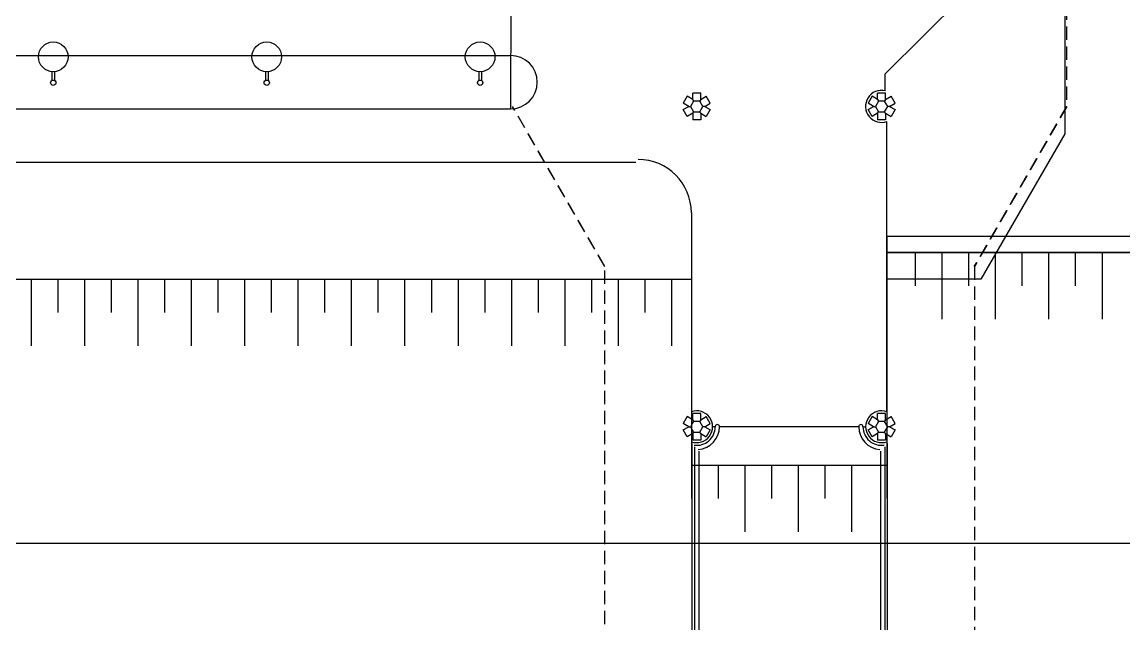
# Model space of a CAD drawing. Header units: millimetres. Extents: x 2128 to 2646, y 1972 to 2207.
# Drawn here: x 2351.25 to 2371.9, y 2060.8 to 2072.07 of the extents above; entities that cross this region are included whole.
import ezdxf

# ---------------------------------------------------------------- set-up
doc = ezdxf.new("R2010")
doc.units = ezdxf.units.MM
doc.linetypes.add('HIDDEN', pattern=[0.375, 0.25, -0.125])
for name, color, linetype in [('AR-CALÇADA', 1, 'Continuous'), ('AR-CORRIMAO-V', 52, 'Continuous'), ('AR-CORRIMÃO-V', 2, 'Continuous'), ('AR-ESTMA-C', 1, 'Continuous'), ('AR-ILUMINAÇÃO-JARDIM', 1, 'Continuous'), ('AR-PIS', 1, 'Continuous'), ('AR-PISO', 1, 'Continuous'), ('AR-PISO-V', 1, 'Continuous'), ('AR-PISO-V1', 1, 'Continuous'), ('AR-PROJ', 1, 'HIDDEN'), ('ar-talude', 1, 'Continuous'), ('ar-talude-RefEdit0', 1, 'Continuous'), ('maçaneta', 1, 'Continuous'), ('PLAT-CONG', 7, 'Continuous')]:
    doc.layers.add(name, color=color, linetype=linetype)

# ---------------------------------------------------------------- blocks, each defined once
blk = doc.blocks.new('Poste Jardim')
at = {"layer": 'AR-ILUMINAÇÃO-JARDIM'}
for p, q in [((-0.025, 0.109), (-0.025, 0.274)), ((0.025, 0.109), (0.025, 0.274))]:
    blk.add_line(p, q, dxfattribs=at)
for centre, radius in [((0, 0.318), 0.05), ((0, 0.318), 0.05), ((0, -0.167), 0.278)]:
    blk.add_circle(centre, radius, dxfattribs=at)
blk = doc.blocks.new('TALUDE')
at = {"layer": 'ar-talude'}
for p, q in [((106.504, -10.975), (106.504, -11.599)), ((107.004, -10.975), (107.004, -12.222)), ((107.504, -10.975), (107.504, -11.599)), ((108.004, -10.975), (108.004, -12.222)), ((108.504, -10.975), (108.504, -11.599)), ((109.004, -10.975), (109.004, -12.222)), ((109.504, -10.975), (109.504, -11.599)), ((110.004, -10.975), (110.004, -12.222)), ((89.936, -11.476), (89.936, -12.723)), ((90.436, -11.476), (90.436, -12.099)), ((90.936, -11.476), (90.936, -12.723)), ((91.436, -11.476), (91.436, -12.099)), ((91.936, -11.476), (91.936, -12.723)), ((92.436, -11.476), (92.436, -12.099)), ((92.936, -11.476), (92.936, -12.723)), ((93.436, -11.476), (93.436, -12.099)), ((93.936, -11.476), (93.936, -12.723)), ((94.436, -11.476), (94.436, -12.099)), ((94.936, -11.476), (94.936, -12.723)), ((95.436, -11.476), (95.436, -12.099)), ((95.936, -11.476), (95.936, -12.723)), ((96.436, -11.476), (96.436, -12.099)), ((96.936, -11.476), (96.936, -12.723)), ((97.436, -11.476), (97.436, -12.099)), ((97.936, -11.476), (97.936, -12.723)), ((98.436, -11.476), (98.436, -12.099)), ((98.936, -11.476), (98.936, -12.723)), ((99.436, -11.476), (99.436, -12.099)), ((99.936, -11.476), (99.936, -12.723)), ((100.436, -11.476), (100.436, -12.099)), ((100.936, -11.476), (100.936, -12.723)), ((101.436, -11.476), (101.436, -12.099)), ((101.936, -11.476), (101.936, -12.723))]:
    blk.add_line(p, q, dxfattribs=at)
at = {"layer": 'ar-talude', "ltscale": 3}
for p, q in [((35.436, -11.476), (102.318, -11.476)), ((180.754, -16.421), (27.601, -16.426))]:
    blk.add_line(p, q, dxfattribs=at)
at = {"layer": 'ar-talude-RefEdit0'}
blk.add_line((105.982, -10.975), (180.754, -10.975), dxfattribs=at)
blk = doc.blocks.new('A$C5F2C59A8')
at = {"layer": 'AR-CORRIMAO-V'}
for p, q in [((13.448, 47.925), (13.448, 42.675)), ((17.012, 47.925), (17.012, 42.675)), ((13.528, 47.843), (13.528, 42.757)), ((16.932, 47.843), (16.932, 42.757))]:
    blk.add_line(p, q, dxfattribs=at)
at = {"layer": 'AR-PISO-V1'}
for p, q in [((13.398, 47.986), (13.398, 42.55)), ((17.062, 42.614), (17.062, 47.986))]:
    blk.add_line(p, q, dxfattribs=at)
at = {"layer": 'AR-PROJ'}
for points in [[(11.766, 33.35), (11.766, 51.3), (10.034, 54.3)], [(20.426, 54.3), (18.694, 51.3), (18.694, 33.35)]]:
    blk.add_lwpolyline(points, dxfattribs=at)
blk = doc.blocks.new('A$C63644613')
at = {"layer": 'AR-PROJ'}
for points in [[(6.916, 27.592), (6.916, 45.542), (5.184, 48.542)], [(15.576, 48.542), (13.844, 45.542), (13.844, 27.592)]]:
    blk.add_lwpolyline(points, dxfattribs=at)
blk = doc.blocks.new('pilar15')
at = {"layer": 'AR-ESTMA-C'}
for p, q in [((0.075, 0.25), (-0.075, 0.25)), ((-0.075, 0.13), (-0.075, 0.25)), ((0.075, 0.13), (0.075, 0.25)), ((-0.179, 0.19), (-0.254, 0.06)), ((-0.15, 0), (-0.254, 0.06)), ((-0.254, -0.06), (-0.15, 0)), ((-0.075, 0.13), (-0.179, 0.19)), ((-0.15, 0), (-0.115, 0)), ((-0.075, 0.13), (-0.058, 0.1)), ((0.075, 0.13), (0.058, 0.1)), ((0.075, 0.13), (0.179, 0.19)), ((0.15, 0), (0.115, 0)), ((0.15, 0), (0.254, 0.06)), ((0.15, 0), (0.254, -0.06)), ((0.254, 0.06), (0.179, 0.19)), ((-0.179, -0.19), (-0.254, -0.06)), ((-0.075, -0.13), (-0.179, -0.19)), ((-0.075, -0.13), (-0.058, -0.1)), ((-0.075, -0.13), (-0.075, -0.25)), ((0.075, -0.13), (0.058, -0.1)), ((0.075, -0.13), (0.179, -0.19)), ((0.075, -0.13), (0.075, -0.25)), ((0.254, -0.06), (0.179, -0.19)), ((0.075, -0.25), (-0.075, -0.25))]:
    blk.add_line(p, q, dxfattribs=at)
blk.add_lwpolyline([(0.058, 0.1), (-0.058, 0.1), (-0.115, 0), (-0.058, -0.1), (0.058, -0.1), (0.115, 0)], close=True, dxfattribs=at)

msp = doc.modelspace()

# ---------------------------------------------------------------- linework, layer by layer
at = {"layer": 'AR-CALÇADA'}
for p, q in [((2334.991, 2071.448), (2360.407, 2071.448)), ((2334.991, 2070.448), (2360.407, 2070.448)), ((2301.851, 2069.448), (2362.754, 2069.448))]:
    msp.add_line(p, q, dxfattribs=at)
msp.add_lwpolyline([(2403.037, 2093.015, -1), (2401.354, 2093.015, 1), (2397.354, 2093.015), (2397.387, 2092.655, -0.513087), (2395.005, 2092.655, 1.094888), (2391.037, 2093.015, -1), (2389.354, 2093.015, 1), (2385.354, 2093.015), (2385.387, 2092.655, -0.513087), (2383.005, 2092.655), (2383.037, 2093.015, 1), (2379.037, 2093.015, -1), (2377.354, 2093.015, 1.303225), (2373.622, 2092.015), (2370.792, 2092.015), (2370.792, 2069.982), (2369.218, 2067.256), (2367.459, 2067.256)], format="xyb", dxfattribs=at)
msp.add_arc((2360.407, 2070.948), 0.5, 270, 90, dxfattribs=at)
at = {"layer": 'AR-CORRIMÃO-V'}
for centre, radius, start, end in [((2363.895, 2064.495), 0.348, 261.7442, 0.0068), ((2363.895, 2064.495), 0.428, 274.0174, 359.9895), ((2364.283, 2064.494), 0.04, 0, 180), ((2366.971, 2064.494), 0.04, 360, 180), ((2367.359, 2064.495), 0.428, 180.0105, 265.9826), ((2367.359, 2064.495), 0.348, 179.9932, 278.2558)]:
    msp.add_arc(centre, radius, start, end, dxfattribs=at)
at = {"layer": 'AR-PIS'}
for p, q in [((2442.25, 2068.057), (2367.459, 2068.057)), ((2442.25, 2067.757), (2367.459, 2067.757))]:
    msp.add_line(p, q, dxfattribs=at)
at = {"layer": 'AR-PISO'}
for p, q in [((2360.44, 2082.503), (2360.407, 2070.448)), ((2442.241, 2068.057), (2367.469, 2068.057))]:
    msp.add_line(p, q, dxfattribs=at)
at = {"layer": 'AR-PISO-V'}
for p, q in [((2367.427, 2071.103), (2369.227, 2072.903)), ((2367.427, 2070.787), (2367.427, 2071.103)), ((2367.459, 2064.775), (2367.459, 2070.212)), ((2363.795, 2068.502), (2363.795, 2064.775)), ((2364.243, 2064.496), (2364.193, 2064.496)), ((2366.931, 2064.494), (2364.323, 2064.494)), ((2367.011, 2064.496), (2367.061, 2064.496))]:
    msp.add_line(p, q, dxfattribs=at)
for centre, radius, start, end in [((2367.359, 2070.495), 0.3, 76.9103, 289.4712), ((2362.795, 2068.502), 1, 0, 90), ((2363.895, 2064.495), 0.298, 250.4068, 109.5932), ((2367.359, 2064.495), 0.298, 70.4068, 289.5932)]:
    msp.add_arc(centre, radius, start, end, dxfattribs=at)
at = {"layer": 'AR-PROJ'}
for p, q in [((2370.823, 2082.494), (2370.823, 2070.494)), ((2370.823, 2070.494), (2369.091, 2067.494))]:
    msp.add_line(p, q, dxfattribs=at)
at = {"layer": 'maçaneta'}
for p, q in [((2367.459, 2068.057), (2367.459, 2063.149)), ((2363.795, 2067.256), (2363.795, 2063.149)), ((2363.795, 2063.773), (2367.459, 2063.773)), ((2364.295, 2063.773), (2364.295, 2063.149)), ((2364.795, 2063.773), (2364.795, 2062.526)), ((2365.295, 2063.773), (2365.295, 2063.149)), ((2365.795, 2063.773), (2365.795, 2062.526)), ((2366.295, 2063.773), (2366.295, 2063.149)), ((2366.795, 2063.773), (2366.795, 2062.526))]:
    msp.add_line(p, q, dxfattribs=at)

# ---------------------------------------------------------------- block references
at = {"layer": 'AR-ESTMA-C', "ltscale": 0.25}
for p in [(2363.895, 2070.495), (2367.359, 2070.495), (2363.895, 2064.495), (2367.359, 2064.495)]:
    msp.add_blockref('pilar15', p, dxfattribs=at)
at = {"layer": 'AR-ILUMINAÇÃO-JARDIM', "rotation": 180}
for p in [(2351.837, 2071.256), (2355.837, 2071.256), (2359.837, 2071.256)]:
    msp.add_blockref('Poste Jardim', p, dxfattribs=at)
at = {"layer": 'ar-talude'}
msp.add_blockref('TALUDE', (2261.486, 2078.732), dxfattribs=at)
at = {"layer": 'PLAT-CONG'}
for name, p in [('A$C5F2C59A8', (2350.406, 2016.194)), ('A$C63644613', (2355.256, 2021.953))]:
    msp.add_blockref(name, p, dxfattribs=at)

doc.saveas('drawing.dxf')
